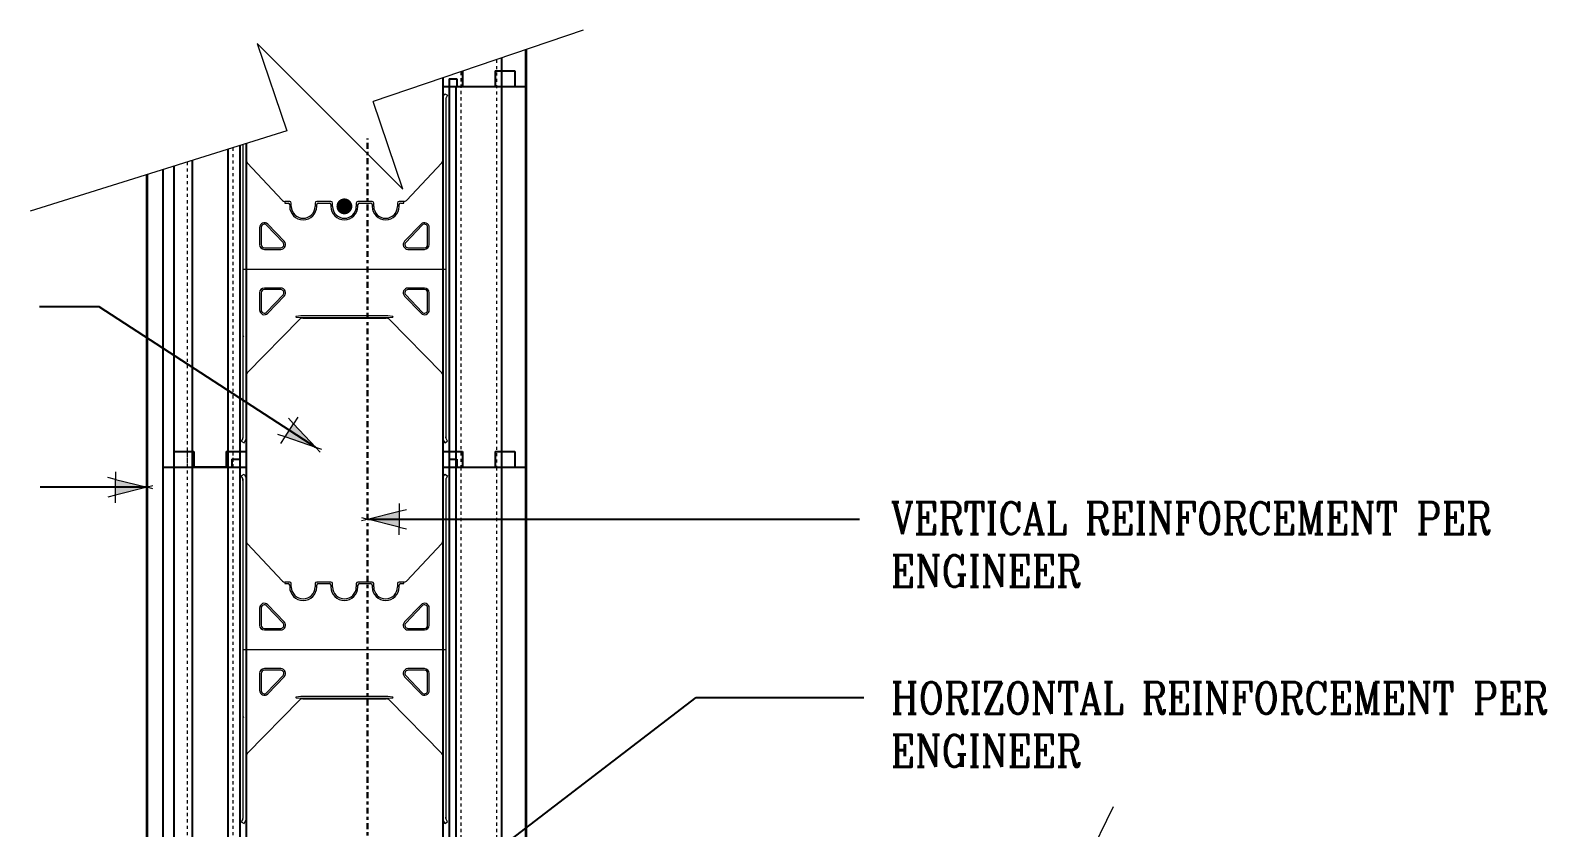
# Model space of a CAD drawing. Header units: inches. Extents: x -37.5 to 38.8, y 19.1 to 97.9.
# Drawn here: x -9.03 to 38.77, y 72.81 to 97.95 of the extents above; entities that cross this region are included whole.
import ezdxf

# ---------------------------------------------------------------- set-up
doc = ezdxf.new("R2010")
doc.units = ezdxf.units.IN
doc.header["$MEASUREMENT"] = 0
for name, pattern in [('CENTER', [2, 1.25, -0.25, 0.25, -0.25]), ('DASHED2', [0.375, 0.25, -0.125]), ('HIDDEN', [0.375, 0.25, -0.125])]:
    doc.linetypes.add(name, pattern=pattern)
for name, color, linetype, lineweight in [('A2 Hatch', 8, 'Continuous', 9), ('A4 medium', 7, 'Continuous', 35), ('DETAILS', 7, 'Continuous', 13), ('DIM', 3, 'Continuous', 13), ('REBAR', 2, 'CENTER', 30)]:
    doc.layers.add(name, color=color, linetype=linetype, lineweight=lineweight)
doc.styles.add('ARCTEXT', font='arctext.shx', dxfattribs={"width": 0.85})
doc.styles.add('RomanC', font='romanc.shx', dxfattribs={"width": 0.85, "height": 5})
doc.dimstyles.new('ARCTEXT 1-1', dxfattribs={"dimscale": 0, "dimtxt": 1, "dimasz": 1, "dimexe": 0.1875, "dimexo": 1, "dimgap": 0.5, "dimtad": 1, "dimdec": 4, "dimzin": 3, "dimdsep": 46, "dimlunit": 4, "dimtxsty": 'ARCTEXT', "dimblk": 'ARCHTICK', "dimcen": 1, "dimclrd": 256, "dimclre": 256, "dimclrt": 256, "dimadec": 0, "dimazin": 0, "dimtfac": 1, "dimtdec": 4, "dimtofl": 0, "dimtmove": 2, "dimatfit": 3, "dimldrblk": 'arrow', "dimfxl": 0, "dimtolj": 1, "dimtzin": 0, "dimarcsym": 0})

# ---------------------------------------------------------------- blocks, each defined once
blk = doc.blocks.new('_ArchTick')
at = {"color": 0, "linetype": 'ByBlock', "const_width": 0.15}
blk.add_lwpolyline([(-0.5, -0.5), (0.5, 0.5)], dxfattribs=at)
blk = doc.blocks.new('arrow')
at = {"layer": 'DIM'}
blk.add_hatch(color=253, dxfattribs=at).paths.add_polyline_path([(-2, 0.5), (-2, -0.5), (0, 0)])
at = {"layer": 'DIM', "lineweight": 9}
for points in [[(-2, 0.983), (-2, 0.5), (-2.469, 0.617)], [(0.374, 0.094), (0, 0)], [(0.374, -0.094), (0, 0)], [(-2, -0.983), (-2, -0.5), (-2.469, -0.617)]]:
    blk.add_lwpolyline(points, dxfattribs=at)
at = {"layer": 'DIM', "lineweight": 15}
blk.add_lwpolyline([(0, 0), (-2, -0.5), (-2, 0.5), (0, 0)], dxfattribs=at)

msp = doc.modelspace()

# ---------------------------------------------------------------- linework, layer by layer
at = {"color": 1}
for p, q in [((5.83555, 97.07645), (5.83555, 84.17408)), ((6.60055, 97.3359), (6.60055, 84.17408)), ((4.60055, 96.65761), (4.60055, 96.17408)), ((5.62555, 96.67408), (5.62555, 96.17408)), ((5.62555, 96.67408), (6.25055, 96.67408)), ((6.25055, 96.67408), (6.25055, 96.17408)), ((3.97555, 96.44565), (3.97555, 84.17408)), ((3.97555, 96.44565), (3.97555, 96.17408)), ((3.97555, 96.17408), (4.17555, 96.17408)), ((3.97555, 96.17408), (6.60055, 96.17408)), ((4.17555, 96.42408), (4.17555, 84.17408)), ((4.17555, 96.42408), (4.42555, 96.42408)), ((4.39055, 96.17408), (6.60055, 96.17408)), ((4.39055, 96.17408), (4.39055, 84.17408)), ((4.42555, 96.42408), (4.42555, 96.17408)), ((-2.79945, 94.19663), (-2.79945, 84.17408)), ((-2.42445, 94.31398), (-2.42445, 84.17408)), ((-2.22445, 94.37657), (-2.22445, 84.17408)), ((-3.92445, 93.84457), (-3.92445, 84.17408)), ((-4.84945, 93.5551), (-4.84945, 84.17408)), ((-4.49945, 93.66463), (-4.49945, 84.17408)), ((-4.49945, 84.67409), (-3.87445, 84.67409)), ((-4.49945, 84.67408), (-3.87445, 84.67408)), ((-4.49945, 84.67408), (-4.49945, 72.17408)), ((-3.92445, 84.67408), (-3.92445, 72.17408)), ((-3.87445, 84.67409), (-3.87445, 84.17409)), ((-3.87445, 84.67408), (-3.87445, 84.17408)), ((-2.84945, 84.67409), (-2.84945, 84.17409)), ((-2.84945, 84.67409), (-2.22445, 84.67409)), ((-2.84945, 84.67408), (-2.84945, 84.17408)), ((-2.84945, 84.67408), (-2.22445, 84.67408)), ((-2.79945, 84.67408), (-2.79945, 72.17408)), ((-2.22445, 84.67409), (-2.22445, 84.17409)), ((-2.22445, 84.67408), (-2.22445, 72.17408)), ((-2.22445, 84.67408), (-2.22445, 84.17408)), ((3.97555, 84.67409), (4.60055, 84.67409)), ((3.97555, 84.67409), (3.97555, 84.17409)), ((3.97555, 84.67408), (3.97555, 72.17408)), ((3.97555, 84.67408), (4.60055, 84.67408)), ((3.97555, 84.67408), (3.97555, 84.17408)), ((4.60055, 84.67409), (4.60055, 84.17409)), ((4.60055, 84.67408), (4.60055, 84.17408)), ((5.62555, 84.67409), (5.62555, 84.17409)), ((5.62555, 84.67409), (6.25055, 84.67409)), ((5.62555, 84.67408), (5.62555, 84.17408)), ((5.62555, 84.67408), (6.25055, 84.67408)), ((6.25055, 84.67409), (6.25055, 84.17409)), ((6.25055, 84.67408), (6.25055, 84.17408)), ((-4.84945, 84.17409), (-2.67445, 84.17409)), ((-4.84945, 84.17409), (-2.22445, 84.17409)), ((-4.84945, 84.17408), (-4.84945, 72.17408)), ((-4.84945, 84.17408), (-2.67445, 84.17408)), ((-4.84945, 84.17408), (-2.22445, 84.17408)), ((-4.84945, 84.17408), (-2.22445, 84.17408)), ((-4.84945, 84.17408), (-2.67445, 84.17408)), ((-4.84945, 84.17406), (-2.22445, 84.17406)), ((-4.84945, 84.17406), (-2.67445, 84.17406)), ((-2.79945, 84.17409), (-3.92445, 84.17409)), ((-2.79945, 84.17408), (-3.92445, 84.17408)), ((-2.79945, 84.17408), (-3.92445, 84.17408)), ((-2.79945, 84.17406), (-3.92445, 84.17406)), ((-2.67445, 84.42409), (-2.67445, 84.17409)), ((-2.67445, 84.42409), (-2.42445, 84.42409)), ((-2.67445, 84.42408), (-2.67445, 84.17408)), ((-2.67445, 84.42408), (-2.42445, 84.42408)), ((-2.42445, 84.42408), (-2.42445, 72.17408)), ((-2.42445, 84.17409), (-2.22445, 84.17409)), ((-2.42445, 84.17408), (-2.22445, 84.17408)), ((-2.42445, 84.17408), (-2.22445, 84.17408)), ((-2.42445, 84.17406), (-2.22445, 84.17406)), ((3.97555, 84.17409), (4.17555, 84.17409)), ((3.97555, 84.17409), (6.60055, 84.17409)), ((3.97555, 84.17408), (4.17555, 84.17408)), ((3.97555, 84.17408), (6.60055, 84.17408)), ((4.17555, 84.42409), (4.42555, 84.42409)), ((4.17555, 84.42408), (4.17555, 72.17408)), ((4.17555, 84.42408), (4.42555, 84.42408)), ((4.39055, 84.17409), (6.60055, 84.17409)), ((4.39055, 84.17408), (6.60055, 84.17408)), ((4.39055, 84.17408), (4.39055, 72.17408)), ((4.42555, 84.42409), (4.42555, 84.17409)), ((4.42555, 84.42408), (4.42555, 84.17408)), ((5.83555, 84.17408), (5.83555, 72.17408)), ((6.60055, 84.17408), (6.60055, 72.17408))]:
    msp.add_line(p, q, dxfattribs=at)
at = {"color": 1, "linetype": 'HIDDEN', "ltscale": 0.02}
for p, q in [((4.60055, 96.65761), (4.60055, 96.17408)), ((5.62555, 96.67408), (5.62555, 96.17408)), ((5.62555, 96.67408), (6.25055, 96.67408)), ((6.25055, 96.67408), (6.25055, 96.17408)), ((4.17555, 96.42408), (4.17555, 96.17408)), ((4.17555, 96.42408), (4.42555, 96.42408)), ((4.42555, 96.42408), (4.42555, 96.17408)), ((-4.49945, 84.67409), (-3.87445, 84.67409)), ((-4.49945, 84.67409), (-4.49945, 84.17409)), ((-4.49945, 84.67408), (-3.87445, 84.67408)), ((-4.49945, 84.67408), (-4.49945, 84.17408)), ((-3.87445, 84.67409), (-3.87445, 84.17409)), ((-3.87445, 84.67408), (-3.87445, 84.17408)), ((-2.84945, 84.67409), (-2.84945, 84.17409)), ((-2.84945, 84.67409), (-2.22445, 84.67409)), ((-2.84945, 84.67408), (-2.84945, 84.17408)), ((-2.84945, 84.67408), (-2.22445, 84.67408)), ((3.97555, 84.67409), (4.60055, 84.67409)), ((3.97555, 84.67408), (4.60055, 84.67408)), ((4.60055, 84.67409), (4.60055, 84.17409)), ((4.60055, 84.67408), (4.60055, 84.17408)), ((5.62555, 84.67409), (5.62555, 84.17409)), ((5.62555, 84.67409), (6.25055, 84.67409)), ((5.62555, 84.67408), (5.62555, 84.17408)), ((5.62555, 84.67408), (6.25055, 84.67408)), ((6.25055, 84.67409), (6.25055, 84.17409)), ((6.25055, 84.67408), (6.25055, 84.17408)), ((4.17555, 84.42409), (4.17555, 84.17409)), ((4.17555, 84.42409), (4.42555, 84.42409)), ((4.17555, 84.42408), (4.17555, 84.17408)), ((4.17555, 84.42408), (4.42555, 84.42408)), ((4.42555, 84.42409), (4.42555, 84.17409)), ((4.42555, 84.42408), (4.42555, 84.17408))]:
    msp.add_line(p, q, dxfattribs=at)
at = {"ltscale": 0.15}
for p, q in [((-5.34945, 93.39863), (-5.34945, 70.30829)), ((-3.87445, 84.17409), (-2.84945, 84.17409)), ((-3.87445, 84.17408), (-2.84945, 84.17408)), ((-3.87445, 84.17408), (-2.84945, 84.17408)), ((-3.87445, 84.17406), (-2.84945, 84.17406))]:
    msp.add_line(p, q, dxfattribs=at)
at = {"ltscale": 0.15, "const_width": 0.25}
msp.add_lwpolyline([(0.75055, 92.39908, 1), (1.00055, 92.39908, 1)], format="xyb", close=True, dxfattribs=at)
at = {"layer": 'A2 Hatch', "linetype": 'DASHED2', "ltscale": 0.15}
for p, q in [((4.55055, 96.64065), (4.55055, 84.17408)), ((5.67555, 97.02219), (5.67555, 84.17408)), ((-2.63945, 94.2467), (-2.63945, 84.17408)), ((-4.08445, 93.7945), (-4.08445, 84.17408)), ((-4.08445, 84.67408), (-4.08445, 72.17408)), ((-2.63945, 84.67408), (-2.63945, 72.17408)), ((4.55055, 84.17408), (4.55055, 72.17408)), ((5.67555, 84.17408), (5.67555, 72.17408))]:
    msp.add_line(p, q, dxfattribs=at)
at = {"layer": 'A4 medium', "ltscale": 0.15}
for points in [[(6.60055, 97.3359), (6.60055, 71.6298), (24.21822, 71.6298)], [(-4.84945, 66.17408), (-4.84945, 70.30829), (-5.34945, 70.30829), (-5.34945, 93.39863)]]:
    msp.add_lwpolyline(points, dxfattribs=at)
at = {"layer": 'DETAILS', "color": 6, "lineweight": 20}
for p, q in [((3.97555, 93.84431), (3.97555, 95.82362)), ((3.98225, 95.84862), (4.04133, 95.95096)), ((4.04133, 95.95096), (4.12794, 95.90096)), ((4.07555, 95.79908), (4.07555, 85.10133)), ((4.07555, 95.79682), (4.07555, 95.76022)), ((4.12794, 95.90096), (4.08225, 95.82182)), ((-2.32445, 94.34528), (-2.32445, 85.10133)), ((-2.22445, 94.37657), (-2.22445, 93.84431)), ((-2.22445, 93.84431), (-2.22445, 87.08266)), ((-2.1966, 93.77505), (-1.07897, 92.58482)), ((2.83007, 92.58482), (3.94769, 93.77505)), ((3.97555, 87.08266), (3.97555, 93.84431)), ((-1.00683, 92.55408), (-0.99945, 92.55408)), ((-0.84945, 92.55408), (-1.00683, 92.55408)), ((-0.99945, 92.55408), (-0.99945, 92.50408)), ((-0.99945, 92.50408), (-0.89945, 92.50408)), ((-0.84945, 92.45408), (-0.84945, 92.39908)), ((-0.79945, 92.39908), (-0.79945, 92.50408)), ((-0.04945, 92.50408), (-0.04945, 92.39908)), ((0.45055, 92.55408), (0.00055, 92.55408)), ((0.00055, 92.39908), (0.00055, 92.45408)), ((0.05055, 92.50408), (0.40055, 92.50408)), ((0.45055, 92.45408), (0.45055, 92.39908)), ((0.50055, 92.39908), (0.50055, 92.50408)), ((1.25055, 92.50408), (1.25055, 92.39908)), ((1.75055, 92.55408), (1.30055, 92.55408)), ((1.30055, 92.39908), (1.30055, 92.45408)), ((1.35055, 92.50408), (1.70055, 92.50408)), ((1.75055, 92.45408), (1.75055, 92.39908)), ((1.80055, 92.39908), (1.80055, 92.50408)), ((2.55055, 92.50408), (2.55055, 92.39908)), ((2.75793, 92.55408), (2.60055, 92.55408)), ((2.60055, 92.39908), (2.60055, 92.45408)), ((2.65055, 92.50408), (2.75055, 92.50408)), ((2.75055, 92.50408), (2.75055, 92.55408)), ((2.75055, 92.55408), (2.75793, 92.55408)), ((-1.05793, 91.26333), (-1.57731, 91.80435)), ((-1.02186, 91.29796), (-1.54124, 91.83898)), ((3.29234, 91.83898), (2.77296, 91.29796)), ((3.32841, 91.80435), (2.80903, 91.26333)), ((-1.79945, 91.7351), (-1.79945, 91.19408)), ((-1.74945, 91.7351), (-1.74945, 91.19408)), ((3.50055, 91.19408), (3.50055, 91.7351)), ((3.55055, 91.19408), (3.55055, 91.7351)), ((-1.64945, 91.09408), (-1.13007, 91.09408)), ((-1.64945, 91.04408), (-1.13007, 91.04408)), ((2.88117, 91.09408), (3.40055, 91.09408)), ((2.88117, 91.04408), (3.40055, 91.04408)), ((-2.32445, 90.42408), (4.07555, 90.42408)), ((-1.79945, 89.67408), (-1.79945, 89.13305)), ((-1.74945, 89.67408), (-1.74945, 89.13305)), ((-1.13007, 89.82408), (-1.64945, 89.82408)), ((-1.13007, 89.77408), (-1.64945, 89.77408)), ((-1.57731, 89.0638), (-1.05793, 89.60482)), ((-1.54124, 89.02917), (-1.02186, 89.5702)), ((2.77296, 89.5702), (3.29234, 89.02917)), ((2.80903, 89.60482), (3.32841, 89.0638)), ((3.40055, 89.82408), (2.88117, 89.82408)), ((3.40055, 89.77408), (2.88117, 89.77408)), ((3.50055, 89.13305), (3.50055, 89.67408)), ((3.55055, 89.13305), (3.55055, 89.67408)), ((-0.49472, 88.94408), (-0.65083, 88.92899)), ((-0.65083, 88.90916), (-0.49472, 88.89408)), ((0.87555, 88.94408), (-0.49472, 88.94408)), ((2.24582, 88.94408), (0.87555, 88.94408)), ((2.40193, 88.92899), (2.24582, 88.94408)), ((2.24582, 88.89408), (2.40193, 88.90916)), ((-2.19516, 87.15337), (-0.54339, 88.83014)), ((-0.49472, 88.89408), (0.87555, 88.89408)), ((-0.43732, 88.87408), (0.87555, 88.87408)), ((0.87555, 88.89408), (2.24582, 88.89408)), ((0.87555, 88.87408), (2.18842, 88.87408)), ((2.29448, 88.83014), (3.94626, 87.15337)), ((-2.22445, 85.07454), (-2.22445, 87.08266)), ((3.97555, 87.08266), (3.97555, 85.07454)), ((-2.32445, 85.13795), (-2.32445, 85.10134)), ((4.07555, 85.10134), (4.07555, 85.13795)), ((-2.33115, 85.07634), (-2.37684, 84.99721)), ((-2.37684, 84.99721), (-2.29024, 84.94721)), ((-2.29024, 84.94721), (-2.23115, 85.04955)), ((3.98225, 85.04955), (4.04133, 84.94721)), ((4.04133, 84.94721), (4.12794, 84.99721)), ((4.12794, 84.99721), (4.08225, 85.07634)), ((-2.37684, 83.90096), (-2.29024, 83.95096)), ((-2.33115, 83.82182), (-2.37684, 83.90096)), ((-2.32445, 83.79908), (-2.32445, 73.10133)), ((-2.32445, 83.76022), (-2.32445, 83.79682)), ((-2.29024, 83.95096), (-2.23115, 83.84862)), ((-2.22445, 83.82362), (-2.22445, 81.84431)), ((3.97555, 81.84431), (3.97555, 83.82362)), ((3.98225, 83.84862), (4.04133, 83.95096)), ((4.04133, 83.95096), (4.12794, 83.90096)), ((4.07555, 83.79908), (4.07555, 73.10133)), ((4.07555, 83.79682), (4.07555, 83.76022)), ((4.12794, 83.90096), (4.08225, 83.82182)), ((-2.22445, 81.84431), (-2.22445, 75.08266)), ((-2.1966, 81.77505), (-1.07897, 80.58482)), ((2.83007, 80.58482), (3.94769, 81.77505)), ((3.97555, 75.08266), (3.97555, 81.84431)), ((-1.00683, 80.55408), (-0.99945, 80.55408)), ((-0.84945, 80.55408), (-1.00683, 80.55408)), ((-0.99945, 80.55408), (-0.99945, 80.50408)), ((-0.99945, 80.50408), (-0.89945, 80.50408)), ((-0.84945, 80.45408), (-0.84945, 80.39908)), ((-0.79945, 80.39908), (-0.79945, 80.50408)), ((-0.04945, 80.50408), (-0.04945, 80.39908)), ((0.45055, 80.55408), (0.00055, 80.55408)), ((0.00055, 80.39908), (0.00055, 80.45408)), ((0.05055, 80.50408), (0.40055, 80.50408)), ((0.45055, 80.45408), (0.45055, 80.39908)), ((0.50055, 80.39908), (0.50055, 80.50408)), ((1.25055, 80.50408), (1.25055, 80.39908)), ((1.75055, 80.55408), (1.30055, 80.55408)), ((1.30055, 80.39908), (1.30055, 80.45408)), ((1.35055, 80.50408), (1.70055, 80.50408)), ((1.75055, 80.45408), (1.75055, 80.39908)), ((1.80055, 80.39908), (1.80055, 80.50408)), ((2.55055, 80.50408), (2.55055, 80.39908)), ((2.75793, 80.55408), (2.60055, 80.55408)), ((2.60055, 80.39908), (2.60055, 80.45408)), ((2.65055, 80.50408), (2.75055, 80.50408)), ((2.75055, 80.50408), (2.75055, 80.55408)), ((2.75055, 80.55408), (2.75793, 80.55408)), ((-1.02186, 79.29796), (-1.54124, 79.83898)), ((3.29234, 79.83898), (2.77296, 79.29796)), ((-1.79945, 79.7351), (-1.79945, 79.19408)), ((-1.74945, 79.7351), (-1.74945, 79.19408)), ((-1.05793, 79.26333), (-1.57731, 79.80435)), ((3.32841, 79.80435), (2.80903, 79.26333)), ((3.50055, 79.19408), (3.50055, 79.7351)), ((3.55055, 79.19408), (3.55055, 79.7351)), ((-1.64945, 79.09408), (-1.13007, 79.09408)), ((-1.64945, 79.04408), (-1.13007, 79.04408)), ((2.88117, 79.09408), (3.40055, 79.09408)), ((2.88117, 79.04408), (3.40055, 79.04408)), ((-2.32445, 78.42408), (4.07555, 78.42408)), ((-1.79945, 77.67408), (-1.79945, 77.13305)), ((-1.74945, 77.67408), (-1.74945, 77.13305)), ((-1.13007, 77.82408), (-1.64945, 77.82408)), ((-1.13007, 77.77408), (-1.64945, 77.77408)), ((-1.57731, 77.0638), (-1.05793, 77.60482)), ((-1.54124, 77.02917), (-1.02186, 77.5702)), ((2.77296, 77.5702), (3.29234, 77.02917)), ((2.80903, 77.60482), (3.32841, 77.0638)), ((3.40055, 77.82408), (2.88117, 77.82408)), ((3.40055, 77.77408), (2.88117, 77.77408)), ((3.50055, 77.13305), (3.50055, 77.67408)), ((3.55055, 77.13305), (3.55055, 77.67408)), ((-2.19516, 75.15337), (-0.54339, 76.83014)), ((-0.49472, 76.94408), (-0.65083, 76.92899)), ((-0.65083, 76.90916), (-0.49472, 76.89408)), ((0.87555, 76.94408), (-0.49472, 76.94408)), ((-0.49472, 76.89408), (0.87555, 76.89408)), ((-0.43732, 76.87408), (0.87555, 76.87408)), ((2.24582, 76.94408), (0.87555, 76.94408)), ((0.87555, 76.89408), (2.24582, 76.89408)), ((0.87555, 76.87408), (2.18842, 76.87408)), ((2.40193, 76.92899), (2.24582, 76.94408)), ((2.24582, 76.89408), (2.40193, 76.90916)), ((2.29448, 76.83014), (3.94626, 75.15337)), ((-2.22445, 73.07454), (-2.22445, 75.08266)), ((3.97555, 75.08266), (3.97555, 73.07454)), ((-2.32445, 73.13795), (-2.32445, 73.10134)), ((4.07555, 73.10134), (4.07555, 73.13795)), ((-2.33115, 73.07634), (-2.37684, 72.99721)), ((-2.37684, 72.99721), (-2.29024, 72.94721)), ((-2.29024, 72.94721), (-2.23115, 73.04955)), ((3.98225, 73.04955), (4.04133, 72.94721)), ((4.04133, 72.94721), (4.12794, 72.99721)), ((4.12794, 72.99721), (4.08225, 73.07634))]:
    msp.add_line(p, q, dxfattribs=at)
for centre, radius, start, end in [((4.02555, 95.82362), 0.05, 150, 180), ((4.12555, 95.79682), 0.05, 150, 180), ((-2.12446, 93.84431), 0.1, 180, 223.830861), ((3.87555, 93.84431), 0.1, 316.169139, 360), ((-1.00683, 92.65408), 0.1, 223.830861, 270), ((-0.89945, 92.45408), 0.05, 360, 90), ((-0.84945, 92.50408), 0.05, 0, 90), ((-0.42445, 92.39908), 0.425, 180, 360), ((-0.42445, 92.39908), 0.375, 180, 0), ((0.00055, 92.50408), 0.05, 90, 180), ((0.05055, 92.45408), 0.05, 90, 180), ((0.40055, 92.45408), 0.05, 360, 90), ((0.45055, 92.50408), 0.05, 0, 90), ((0.87555, 92.39908), 0.425, 180, 270), ((0.87555, 92.39908), 0.375, 180, 270), ((0.87555, 92.39908), 0.425, 270, 0), ((0.87555, 92.39908), 0.375, 270, 0), ((1.30055, 92.50408), 0.05, 90, 180), ((1.35055, 92.45408), 0.05, 90, 180), ((1.70055, 92.45408), 0.05, 0, 90), ((1.75055, 92.50408), 0.05, 0, 90), ((2.17555, 92.39908), 0.425, 180, 0), ((2.17555, 92.39908), 0.375, 180, 0), ((2.60055, 92.50408), 0.05, 90, 180), ((2.65055, 92.45408), 0.05, 90, 180), ((2.75793, 92.65408), 0.1, 270, 316.169139), ((-1.64945, 91.7351), 0.15, 43.830861, 180), ((-1.64945, 91.7351), 0.1, 43.830861, 180), ((3.40055, 91.7351), 0.15, 0, 136.169139), ((3.40055, 91.7351), 0.1, 0, 136.169139), ((-1.13007, 91.19408), 0.15, 270, 43.830861), ((2.88117, 91.19408), 0.15, 136.169139, 270), ((-1.64945, 91.19408), 0.15, 180, 270), ((-1.64945, 91.19408), 0.1, 180, 270), ((-1.13007, 91.19408), 0.1, 270, 43.830861), ((2.88117, 91.19408), 0.1, 136.169139, 270), ((3.40055, 91.19408), 0.15, 270, 0), ((3.40055, 91.19408), 0.1, 270, 360), ((-1.64945, 89.67408), 0.15, 90, 180), ((-1.64945, 89.67408), 0.1, 90, 180), ((-1.13007, 89.67408), 0.15, 316.169139, 90), ((-1.13007, 89.67408), 0.1, 316.169139, 90), ((2.88117, 89.67408), 0.15, 90, 223.830861), ((2.88117, 89.67408), 0.1, 90, 223.830861), ((3.40055, 89.67408), 0.15, 360, 90), ((3.40055, 89.67408), 0.1, 0, 90), ((-1.64945, 89.13305), 0.15, 180, 316.169139), ((-1.64945, 89.13305), 0.1, 180, 316.169139), ((-0.64954, 88.91908), 0.01, 97.409891, 262.590109), ((2.40064, 88.91908), 0.01, 277.409891, 82.590109), ((3.40055, 89.13305), 0.15, 223.830861, 360), ((3.40055, 89.13305), 0.1, 223.830861, 0), ((-0.43732, 88.72408), 0.15, 90, 135), ((2.18842, 88.72408), 0.15, 45, 90), ((-2.22445, 88.33736), 0.1, 180, 209.744881), ((-2.12445, 87.08266), 0.1, 135, 180), ((3.87555, 87.08266), 0.1, 360, 45), ((-2.37445, 85.10134), 0.05, 330, 360), ((4.12555, 85.10134), 0.05, 180, 210), ((-2.27445, 85.07455), 0.05, 330, 360), ((4.02555, 85.07455), 0.05, 180, 210), ((-2.37445, 83.79682), 0.05, 0, 30), ((-2.27445, 83.82362), 0.05, 0, 30), ((4.02555, 83.82362), 0.05, 150, 180), ((4.12555, 83.79682), 0.05, 150, 180), ((-2.12446, 81.84431), 0.1, 180, 223.830861), ((3.87555, 81.84431), 0.1, 316.169139, 360), ((-1.00683, 80.65408), 0.1, 223.830861, 270), ((-0.89945, 80.45408), 0.05, 360, 90), ((-0.84945, 80.50408), 0.05, 0, 90), ((-0.42445, 80.39908), 0.425, 180, 360), ((-0.42445, 80.39908), 0.375, 180, 0), ((0.00055, 80.50408), 0.05, 90, 180), ((0.05055, 80.45408), 0.05, 90, 180), ((0.40055, 80.45408), 0.05, 360, 90), ((0.45055, 80.50408), 0.05, 0, 90), ((0.87555, 80.39908), 0.425, 180, 270), ((0.87555, 80.39908), 0.375, 180, 270), ((0.87555, 80.39908), 0.425, 270, 0), ((0.87555, 80.39908), 0.375, 270, 0), ((1.30055, 80.50408), 0.05, 90, 180), ((1.35055, 80.45408), 0.05, 90, 180), ((1.70055, 80.45408), 0.05, 0, 90), ((1.75055, 80.50408), 0.05, 0, 90), ((2.17555, 80.39908), 0.425, 180, 0), ((2.17555, 80.39908), 0.375, 180, 0), ((2.60055, 80.50408), 0.05, 90, 180), ((2.65055, 80.45408), 0.05, 90, 180), ((2.75793, 80.65408), 0.1, 270, 316.169139), ((-1.64945, 79.7351), 0.15, 43.830861, 180), ((-1.64945, 79.7351), 0.1, 43.830861, 180), ((3.40055, 79.7351), 0.15, 0, 136.169139), ((3.40055, 79.7351), 0.1, 0, 136.169139), ((-1.64945, 79.19408), 0.15, 180, 270), ((-1.64945, 79.19408), 0.1, 180, 270), ((-1.13007, 79.19408), 0.15, 270, 43.830861), ((-1.13007, 79.19408), 0.1, 270, 43.830861), ((2.88117, 79.19408), 0.15, 136.169139, 270), ((2.88117, 79.19408), 0.1, 136.169139, 270), ((3.40055, 79.19408), 0.15, 270, 0), ((3.40055, 79.19408), 0.1, 270, 360), ((-1.64945, 77.67408), 0.15, 90, 180), ((-1.64945, 77.67408), 0.1, 90, 180), ((-1.13007, 77.67408), 0.15, 316.169139, 90), ((-1.13007, 77.67408), 0.1, 316.169139, 90), ((2.88117, 77.67408), 0.15, 90, 223.830861), ((2.88117, 77.67408), 0.1, 90, 223.830861), ((3.40055, 77.67408), 0.15, 360, 90), ((3.40055, 77.67408), 0.1, 0, 90), ((-1.64945, 77.13305), 0.15, 180, 316.169139), ((-1.64945, 77.13305), 0.1, 180, 316.169139), ((3.40055, 77.13305), 0.15, 223.830861, 360), ((3.40055, 77.13305), 0.1, 223.830861, 0), ((-0.64954, 76.91908), 0.01, 97.409891, 262.590109), ((-0.43732, 76.72408), 0.15, 90, 135), ((2.18842, 76.72408), 0.15, 45, 90), ((2.40064, 76.91908), 0.01, 277.409891, 82.590109), ((-2.22445, 76.33736), 0.1, 180, 209.744881), ((-2.12445, 75.08266), 0.1, 135, 180), ((3.87555, 75.08266), 0.1, 360, 45), ((-2.37445, 73.10134), 0.05, 330, 360), ((-2.27445, 73.07455), 0.05, 330, 360), ((4.02555, 73.07455), 0.05, 180, 210), ((4.12555, 73.10134), 0.05, 180, 210)]:
    msp.add_arc(centre, radius, start, end, dxfattribs=at)
at = {"layer": 'DIM'}
for p, q in [((-1.87785, 97.53799), (-0.9418, 94.77796)), ((2.71835, 92.9418), (-1.87785, 97.53799)), ((8.40919, 97.94928), (1.78231, 95.70183)), ((2.71835, 92.9418), (1.78231, 95.70183)), ((-0.9418, 94.77796), (-9.0316, 92.24633)), ((25.1263, 73.4699), (23.57794, 70.33235))]:
    msp.add_line(p, q, dxfattribs=at)
at = {"layer": 'REBAR', "ltscale": 0.15}
msp.add_line((1.60447, 49.36587), (1.60447, 94.54066), dxfattribs=at)

# ---------------------------------------------------------------- texts
at = {"layer": 'DIM', "color": 3, "char_height": 1, "width": 22.6895455, "attachment_point": 1, "style": 'RomanC'}
for s, insert in [('VERTICAL REINFORCEMENT PER ENGINEER', (18.11056, 83.06937)), ('HORIZONTAL REINFORCEMENT PER ENGINEER', (18.11056, 77.4001))]:
    msp.add_mtext(s, dxfattribs=dict(at, insert=insert))

# ---------------------------------------------------------------- leaders
at = {"layer": 'DIM', "ltscale": 0.15}
for points in [[(-0.02215, 84.79328), (-6.86237, 89.23189), (-8.73647, 89.23189)], [(-5.34945, 83.54148), (-8.72467, 83.54148)], [(1.60447, 82.53766), (17.11996, 82.53766)], [(0.9682, 68.48299), (11.96695, 76.9106), (17.2586, 76.9106)]]:
    msp.add_leader(points, dimstyle='ARCTEXT 1-1', override={"dimscale": 1, "dimasz": 0.5, "dimtad": 0}, dxfattribs=at)

doc.saveas('drawing.dxf')
